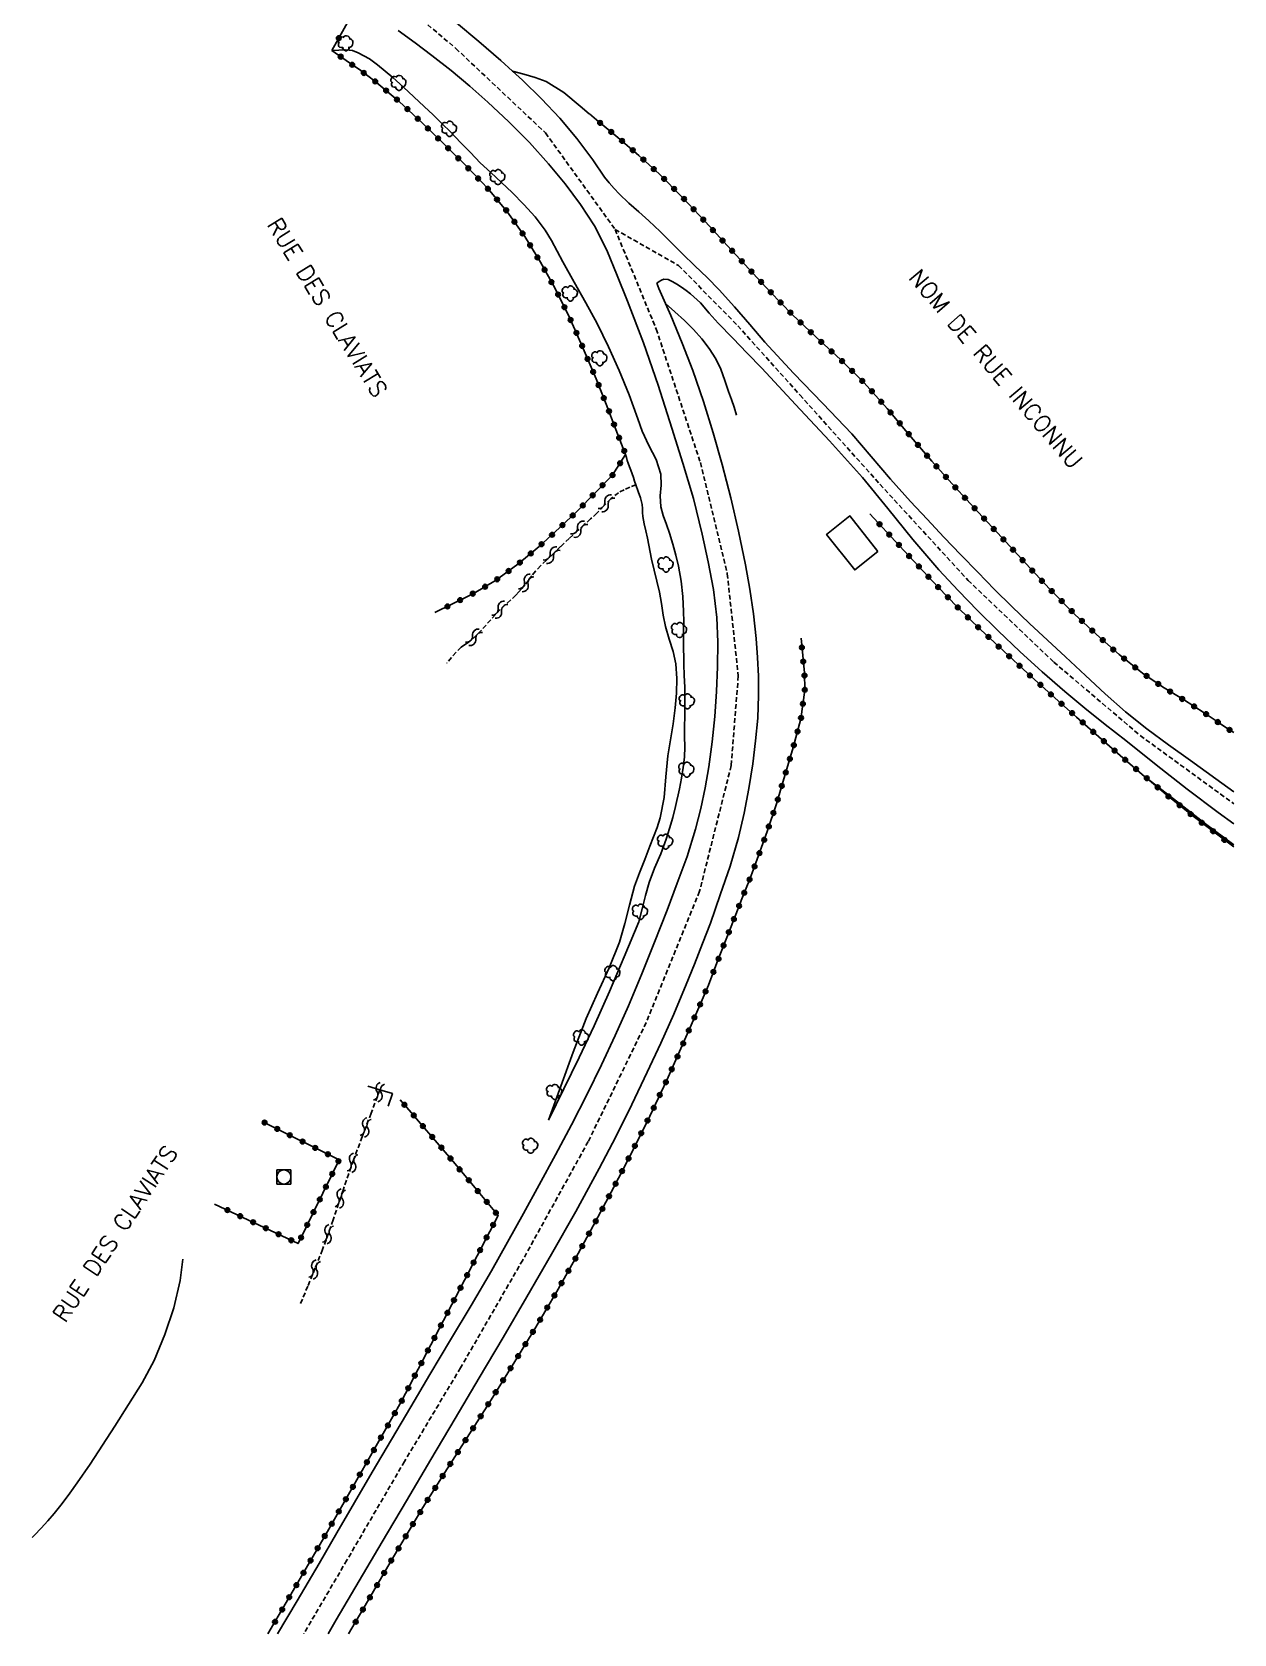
# Model space of a CAD drawing. Header units: millimetres. Extents: x 193000 to 194000, y 105000 to 105910.
# Drawn here: x 193872.6 to 194000, y 105000 to 105169.7 of the extents above; entities that cross this region are included whole.
import ezdxf

# ---------------------------------------------------------------- set-up
doc = ezdxf.new("R2010")
doc.units = ezdxf.units.MM
doc.linetypes.add('DASHED', pattern=[0.75, 0.5, -0.25])
doc.layers.get('0').update_dxf_attribs({"linetype": 'CONTINUOUS'})
for name, color, linetype in [('W0001', 6, 'DASHED'), ('W0008', 7, 'CONTINUOUS'), ('W0104', 1, 'CONTINUOUS'), ('W0120', 7, 'CONTINUOUS'), ('W0211', 2, 'CONTINUOUS'), ('W0214', 2, 'CONTINUOUS'), ('W0300', 7, 'CONTINUOUS'), ('W0322', 7, 'CONTINUOUS'), ('W0323', 7, 'CONTINUOUS'), ('W0420', 7, 'CONTINUOUS'), ('W0501', 5, 'DASHED'), ('W0989', 7, 'CONTINUOUS')]:
    doc.layers.add(name, color=color, linetype=linetype)
doc.styles.get("Standard").update_dxf_attribs({"font": 'romans.shx', "width": 0.85})

# ---------------------------------------------------------------- blocks, each defined once
blk = doc.blocks.new('T300')
for p, q in [((-0.8, 0.51), (-0.86, 0.34)), ((-0.86, 0.34), (-0.86, 0.17)), ((-0.86, 0.17), (-0.74, 0.06)), ((-0.69, 0.63), (-0.8, 0.51)), ((-0.8, -0.06), (-0.74, 0.06)), ((-0.74, 0.06), (-0.69, 0.11)), ((-0.57, 0.69), (-0.69, 0.63)), ((-0.46, 0.69), (-0.57, 0.69)), ((-0.29, 0.63), (-0.46, 0.69)), ((-0.29, 0.63), (-0.17, 0.74)), ((-0.23, 0.57), (-0.29, 0.63)), ((-0.17, 0.74), (-0.06, 0.8)), ((-0.06, 0.8), (0.06, 0.8)), ((0.06, 0.8), (0.23, 0.74)), ((0.23, 0.74), (0.34, 0.63)), ((0.34, 0.63), (0.4, 0.51)), ((0.46, 0.46), (0.34, 0.46)), ((0.4, 0.51), (0.4, 0.46)), ((0.57, 0.4), (0.46, 0.46)), ((0.57, 0.4), (0.69, 0.29)), ((0.69, 0.29), (0.74, 0.17)), ((0.74, 0.06), (0.69, -0.17)), ((0.74, 0.17), (0.74, 0.06)), ((-0.8, -0.17), (-0.8, -0.06)), ((-0.8, -0.23), (-0.8, -0.17)), ((-0.74, -0.34), (-0.8, -0.23)), ((-0.69, -0.4), (-0.74, -0.34)), ((-0.51, -0.46), (-0.69, -0.4)), ((-0.4, -0.46), (-0.51, -0.46)), ((-0.4, -0.46), (-0.34, -0.46)), ((-0.34, -0.46), (-0.34, -0.4)), ((-0.34, -0.51), (-0.34, -0.46)), ((-0.29, -0.63), (-0.34, -0.51)), ((-0.17, -0.74), (-0.29, -0.63)), ((-0.06, -0.8), (-0.17, -0.74)), ((0.06, -0.8), (-0.06, -0.8)), ((0.17, -0.74), (0.06, -0.8)), ((0.23, -0.69), (0.17, -0.74)), ((0.29, -0.46), (0.23, -0.46)), ((0.29, -0.63), (0.23, -0.69)), ((0.46, -0.4), (0.29, -0.46)), ((0.34, -0.51), (0.29, -0.63)), ((0.34, -0.51), (0.34, -0.46)), ((0.57, -0.34), (0.46, -0.4)), ((0.63, -0.29), (0.57, -0.34)), ((0.69, -0.17), (0.63, -0.29))]:
    blk.add_line(p, q)
blk = doc.blocks.new('T420')
for p, q in [((0.75, 0.75), (-0.75, 0.75)), ((-0.75, 0.75), (-0.75, -0.75)), ((0.75, 0.75), (0.75, -0.75)), ((0.75, -0.75), (-0.75, -0.75))]:
    blk.add_line(p, q)
blk.add_ellipse((0, 0), major_axis=(-0.53, 0.53), ratio=1, start_param=3.926991, end_param=10.210176)
blk = doc.blocks.new('t323o')
at = {"color": 0, "linetype": 'Continuous'}
for radius in [0.25, 0.15]:
    blk.add_circle((0, 0), radius, dxfattribs=at)
blk = doc.blocks.new('t500o')
at = {"color": 0, "linetype": 'Continuous'}
for centre, start, end in [((-0.5, 0.625), 216.8699, 323.1301), ((0.5, -0.125), 36.8699, 143.1301), ((0.5, -0.625), 36.8699, 143.1301), ((-0.5, 0.125), 216.8699, 323.1301)]:
    blk.add_arc(centre, 0.625, start, end, dxfattribs=at)
blk = doc.blocks.new('t322o')
at = {"color": 0, "linetype": 'Continuous'}
for radius in [0.25, 0.15]:
    blk.add_circle((0, 0), radius, dxfattribs=at)

msp = doc.modelspace()

# ---------------------------------------------------------------- linework, layer by layer
at = {"layer": 'W0001'}
for points in [[(193913.97, 105171), (193917.53, 105168), (193927.03, 105159.05), (193934.41, 105148.83)], [(193934.41, 105148.83), (193938.77, 105138.26), (193943.45, 105124.12), (193946.3, 105112.34), (193947.46, 105101.51), (193946.71, 105092.01), (193943.36, 105078.69), (193937.7, 105064.79), (193931.56, 105052.18), (193924.61, 105039.61), (193918.02, 105028.19), (193912.09, 105018.29), (193905.98, 105007.82), (193901.4, 105000)], [(193934.41, 105148.83), (193941.13, 105145.01), (193947.4, 105138.62), (193953.99, 105131.29), (193962.48, 105121.82), (193971.82, 105111.64), (193980.9, 105102.98), (193990.07, 105095.19), (194000, 105087.95)]]:
    msp.add_lwpolyline(points, dxfattribs=at)
at = {"layer": 'W0008'}
for points in [[(193911.4, 105169.89), (193913.21, 105168.6), (193914.99, 105167.27), (193917.02, 105165.68), (193919, 105164.02), (193920.93, 105162.31), (193923.16, 105160.21), (193925.32, 105158.04), (193927.36, 105155.76), (193929.1, 105153.66), (193930.74, 105151.48), (193932.22, 105149.2), (193933.53, 105146.63), (193934.64, 105143.95), (193935.71, 105141.24), (193937.41, 105136.8), (193938.97, 105132.31), (193940.43, 105127.78), (193941.6, 105124.07), (193942.7, 105120.33), (193943.65, 105116.55), (193944.28, 105113.62), (193944.83, 105110.67), (193945.18, 105107.71), (193945.29, 105105.1), (193945.26, 105102.49), (193945.14, 105099.87), (193944.96, 105097.2), (193944.7, 105094.54), (193944.33, 105091.89), (193943.94, 105089.66), (193943.48, 105087.45), (193942.94, 105085.26), (193942.03, 105082.38), (193940.98, 105079.54), (193939.92, 105076.7)], [(193933.29, 105154.36), (193932.06, 105156.2), (193930.36, 105158.47), (193928.54, 105160.61), (193926.59, 105162.67), (193924.58, 105164.65), (193923.54, 105165.6), (193922.31, 105166.73), (193919.96, 105168.73), (193917.61, 105170.73)], [(194000, 105089.24), (193998.07, 105090.61), (193995.4, 105092.54), (193993.07, 105094.22), (193990.76, 105095.92), (193988.51, 105097.7), (193986.35, 105099.6), (193984.25, 105101.57), (193982.16, 105103.55), (193980.24, 105105.31), (193978.33, 105107.08), (193976.45, 105108.88), (193974.63, 105110.68), (193972.84, 105112.51), (193971.06, 105114.35), (193969.26, 105116.22), (193967.47, 105118.11), (193965.7, 105120.01), (193963.61, 105122.37), (193961.56, 105124.77), (193959.5, 105127.16), (193956.41, 105130.38), (193953.31, 105133.6), (193950.27, 105136.88), (193948.67, 105138.74), (193947.07, 105140.61), (193945.43, 105142.44), (193944.15, 105143.72), (193942.85, 105144.98), (193941.55, 105146.23), (193940.37, 105147.41), (193939.19, 105148.59), (193937.99, 105149.74), (193936.93, 105150.68), (193935.85, 105151.61), (193934.82, 105152.59), (193934.3, 105153.17), (193933.79, 105153.76), (193933.29, 105154.36)], [(193938.82, 105143.12), (193939.08, 105143.29), (193939.33, 105143.46), (193939.58, 105143.56), (193940.04, 105143.51), (193940.51, 105143.28), (193940.96, 105143.02), (193941.46, 105142.72), (193941.95, 105142.37), (193942.41, 105142.01), (193943.45, 105141.04), (193944.39, 105139.96), (193945.34, 105138.88), (193946.87, 105137.29), (193948.42, 105135.71), (193949.96, 105134.13), (193953.54, 105130.29), (193957.12, 105126.44), (193960.63, 105122.53), (193963.33, 105119.26), (193965.98, 105115.96), (193968.73, 105112.74), (193970.77, 105110.55), (193972.86, 105108.41), (193974.99, 105106.3), (193977.3, 105104.11), (193979.66, 105101.96), (193982.06, 105099.87), (193984.19, 105098.1), (193986.36, 105096.38), (193988.53, 105094.66), (193991.77, 105092.08), (193995.03, 105089.53), (193998.32, 105087.03), (194000, 105085.83)], [(193944.5, 105075.32), (193945.55, 105078.33), (193946.6, 105081.34), (193947.5, 105084.38), (193948.1, 105086.97), (193948.59, 105089.58), (193948.99, 105092.21), (193949.3, 105094.62), (193949.52, 105097.05), (193949.62, 105099.48), (193949.61, 105101.48), (193949.51, 105103.48), (193949.36, 105105.48), (193949.07, 105108.09), (193948.67, 105110.69), (193948.22, 105113.27), (193947.5, 105116.84), (193946.66, 105120.39), (193945.74, 105123.91), (193944.79, 105127.26), (193943.77, 105130.58), (193942.64, 105133.87), (193941.51, 105136.79), (193940.3, 105139.69), (193939.74, 105140.99), (193939.05, 105142.58), (193938.82, 105143.12)], [(193939.92, 105076.7), (193938.58, 105073.32), (193937.24, 105069.93), (193935.84, 105066.56), (193934.43, 105063.41), (193932.97, 105060.29), (193931.45, 105057.19), (193929.8, 105053.96), (193928.1, 105050.77), (193926.37, 105047.58), (193924.7, 105044.54), (193923.01, 105041.51), (193921.3, 105038.49), (193919.15, 105034.82), (193916.96, 105031.17), (193914.78, 105027.51), (193912.74, 105024.06), (193910.7, 105020.6), (193908.67, 105017.15), (193906.79, 105013.92), (193904.91, 105010.7), (193903.03, 105007.47), (193900.71, 105003.51), (193898.64, 105000)], [(193903.98, 105000), (193904.85, 105001.49), (193907.29, 105005.62), (193909.73, 105009.76), (193912.3, 105014.12), (193914.88, 105018.48), (193917.45, 105022.84), (193919.99, 105027.13), (193922.53, 105031.42), (193925.04, 105035.73), (193927.65, 105040.23), (193930.23, 105044.75), (193932.72, 105049.31), (193934.47, 105052.69), (193936.17, 105056.09), (193937.82, 105059.52), (193939.24, 105062.6), (193940.62, 105065.69), (193941.95, 105068.81), (193942.82, 105070.97), (193943.66, 105073.15), (193944.5, 105075.32)]]:
    msp.add_lwpolyline(points, dxfattribs=at)
at = {"layer": 'W0104'}
msp.add_lwpolyline([(193962.27, 105114.69), (193959.8, 105112.74), (193956.83, 105116.51), (193959.3, 105118.46), (193962.27, 105114.69)], close=True, dxfattribs=at)
at = {"layer": 'W0120'}
msp.add_lwpolyline([(193908.21, 105058.03), (193909.48, 105057.65), (193910.8, 105057.25), (193910.36, 105055.92)], dxfattribs=at)
at = {"layer": 'W0211'}
for points in [[(193936.92, 105075.44), (193937.27, 105076.84), (193937.62, 105078.24), (193938.01, 105079.62), (193938.59, 105081.16), (193939.24, 105082.68), (193939.83, 105084.23), (193940.18, 105085.36), (193940.51, 105086.51), (193940.81, 105087.67), (193940.96, 105088.3), (193941.1, 105088.93), (193941.23, 105089.56), (193941.44, 105090.67), (193941.63, 105091.8), (193941.75, 105092.92), (193941.79, 105094.01), (193941.77, 105095.1), (193941.76, 105096.18), (193941.78, 105097.17), (193941.8, 105098.15), (193941.81, 105099.14), (193941.79, 105100.34), (193941.74, 105101.55), (193941.7, 105102.76), (193941.68, 105103.55), (193941.66, 105104.35), (193941.65, 105105.14), (193941.66, 105106.2), (193941.68, 105107.27), (193941.67, 105108.33), (193941.58, 105109.94), (193941.4, 105111.54), (193941.14, 105113.13), (193940.86, 105114.31), (193940.53, 105115.48), (193940.17, 105116.65), (193939.84, 105117.57), (193939.5, 105118.5), (193939.25, 105119.44), (193939.2, 105120.58), (193939.29, 105121.74), (193939.25, 105122.88), (193938.75, 105124.43), (193937.99, 105125.94), (193937.27, 105127.46), (193936.8, 105128.74), (193936.35, 105130.03), (193935.88, 105131.31), (193934.84, 105133.87), (193933.7, 105136.38), (193932.49, 105138.86), (193931.32, 105141.06), (193930.08, 105143.22), (193928.85, 105145.39), (193928.25, 105146.52), (193927.65, 105147.65), (193926.99, 105148.74), (193925.92, 105150.15), (193924.72, 105151.47), (193923.48, 105152.75), (193922.38, 105153.81), (193921.24, 105154.84), (193920.12, 105155.88), (193919.07, 105156.96), (193918.03, 105158.05), (193916.98, 105159.14), (193916.05, 105160.05), (193915.11, 105160.95), (193914.17, 105161.84), (193913.08, 105162.88), (193911.97, 105163.91), (193910.84, 105164.91), (193910.04, 105165.6), (193909.22, 105166.28), (193908.36, 105166.89), (193907.78, 105167.23), (193907.19, 105167.55), (193906.57, 105167.77), (193905.86, 105167.85), (193905.12, 105167.81), (193904.39, 105167.78)], [(193931.67, 105161.08), (193930.71, 105161.9), (193928.98, 105163.34), (193927.09, 105164.49), (193925.94, 105164.92), (193924.74, 105165.26), (193923.54, 105165.6)], [(193947.28, 105129.14), (193947.01, 105129.98), (193946.73, 105130.82), (193946.44, 105131.66), (193946.04, 105132.83), (193945.61, 105134), (193945.09, 105135.11), (193944.39, 105136.21), (193943.59, 105137.24), (193942.73, 105138.23), (193941.77, 105139.18), (193940.75, 105140.08), (193939.74, 105140.99)], [(193927.35, 105054.43), (193928.98, 105057.76), (193930.61, 105061.09), (193932.2, 105064.43), (193933.81, 105068.08), (193935.37, 105071.76), (193936.92, 105075.44)]]:
    msp.add_lwpolyline(points, dxfattribs=at)
at = {"layer": 'W0214'}
for points in [[(193936.45, 105079.22), (193937, 105080.64), (193937.55, 105082.06), (193938.09, 105083.48), (193938.48, 105084.47), (193938.86, 105085.47), (193939.19, 105086.48), (193939.6, 105088.63), (193939.77, 105090.83), (193939.98, 105093.03), (193940.27, 105094.73), (193940.57, 105096.43), (193940.78, 105098.13), (193940.9, 105099.69), (193940.95, 105101.25), (193940.85, 105102.79), (193940.55, 105104.11), (193940.12, 105105.42), (193939.75, 105106.74), (193939.51, 105107.96), (193939.32, 105109.18), (193939.1, 105110.4), (193938.83, 105111.57), (193938.53, 105112.73), (193938.26, 105113.89), (193938.12, 105114.63), (193937.98, 105115.38), (193937.84, 105116.12), (193937.66, 105116.88), (193937.47, 105117.64), (193937.33, 105118.4), (193937.31, 105118.83), (193937.3, 105119.26), (193937.27, 105119.68), (193937.1, 105120.38), (193936.85, 105121.07), (193936.61, 105121.76), (193936.48, 105122.15), (193936.36, 105122.54), (193936.22, 105122.92), (193936.08, 105123.3), (193935.93, 105123.67), (193935.8, 105124.04), (193935.7, 105124.35), (193935.61, 105124.65), (193935.52, 105124.96)], [(193927.35, 105054.43), (193928.66, 105058.03), (193929.97, 105061.63), (193931.35, 105065.2), (193932.55, 105067.9), (193933.79, 105070.58), (193934.87, 105073.32), (193935.45, 105075.27), (193935.95, 105077.24), (193936.45, 105079.22)], [(193888.59, 105039.73), (193888.3, 105037.45), (193887.62, 105034.56), (193886.68, 105031.73), (193885.54, 105028.99), (193884.28, 105026.61), (193882.84, 105024.31), (193881.37, 105022.02), (193880.08, 105020), (193878.76, 105017.99), (193877.39, 105016.01), (193876.6, 105014.92), (193875.79, 105013.83), (193874.94, 105012.77), (193874.27, 105011.99), (193873.57, 105011.22), (193872.86, 105010.48), (193872.61, 105010.23)]]:
    msp.add_lwpolyline(points, dxfattribs=at)
at = {"layer": 'W0300'}
msp.add_lwpolyline([(193990.8, 105090.64), (193993.9, 105088.24), (193997, 105085.84), (194000, 105083.6)], dxfattribs=at)
at = {"layer": 'W0322'}
for points in [[(194000, 105095.51), (193999.14, 105096.04), (193997.99, 105096.83), (193996.83, 105097.62), (193994.64, 105099), (193992.44, 105100.35), (193990.3, 105101.8), (193987.82, 105103.78), (193985.43, 105105.89), (193983.11, 105108.07), (193980.47, 105110.7), (193977.93, 105113.43), (193975.39, 105116.17), (193972.89, 105118.85), (193970.41, 105121.55), (193967.96, 105124.28), (193965.59, 105127.06), (193963.25, 105129.86), (193960.81, 105132.58), (193958.3, 105135.03), (193955.71, 105137.4), (193953.16, 105139.82), (193950.85, 105142.21), (193948.58, 105144.65), (193946.32, 105147.09), (193943.94, 105149.66), (193941.55, 105152.22), (193939.08, 105154.7), (193936.92, 105156.67), (193934.69, 105158.58), (193932.42, 105160.43), (193931.68, 105161.07)], [(193944.29, 105068.75), (193945.2, 105071.1), (193946.11, 105073.45), (193947.02, 105075.79), (193947.85, 105077.89), (193948.68, 105079.99), (193949.48, 105082.1), (193950.52, 105085.02), (193951.5, 105087.97), (193952.4, 105090.95), (193953.29, 105093.94), (193954.09, 105096.96), (193954.51, 105100), (193954.47, 105101.83), (193954.29, 105103.68), (193954.12, 105105.52)], [(193906.14, 105000), (193907.67, 105002.58), (193910.82, 105008), (193914.03, 105013.39), (193916.36, 105017.11), (193918.73, 105020.82), (193921.08, 105024.53), (193923.49, 105028.42), (193925.89, 105032.33), (193928.22, 105036.27), (193930.29, 105039.93), (193932.3, 105043.62), (193934.27, 105047.34), (193936.2, 105051.1), (193938.08, 105054.88), (193939.89, 105058.69), (193941.39, 105062.03), (193942.84, 105065.39), (193944.29, 105068.75)]]:
    msp.add_lwpolyline(points, dxfattribs=at)
at = {"layer": 'W0323'}
for points in [[(193906.2, 105171), (193904.39, 105167.78)], [(193915.3, 105108.22), (193917.11, 105109.11), (193919.47, 105110.3), (193921.74, 105111.62), (193924.1, 105113.34), (193926.35, 105115.23), (193928.53, 105117.2), (193930.42, 105119.01), (193932.25, 105120.87), (193934.09, 105122.74), (193935.52, 105124.96), (193934.49, 105127.64), (193933.46, 105130.32), (193932.39, 105132.98), (193931.03, 105136.22), (193929.61, 105139.42), (193928.04, 105142.56), (193926.5, 105145.34), (193924.84, 105148.06), (193923.01, 105150.66), (193920.95, 105153.11), (193918.72, 105155.44), (193916.43, 105157.7), (193914.01, 105160.07), (193911.52, 105162.38), (193908.93, 105164.54), (193907.44, 105165.65), (193905.91, 105166.71), (193904.39, 105167.78)], [(193964.55, 105115.31), (193961.41, 105118.68)], [(193964.55, 105115.31), (193966.58, 105113.13), (193968.62, 105110.95), (193970.69, 105108.81), (193973.12, 105106.44), (193975.6, 105104.12), (193978.11, 105101.82), (193980.7, 105099.47), (193983.32, 105097.14), (193985.96, 105094.83), (193988.23, 105092.85), (193990.52, 105090.87), (193990.8, 105090.64), (193992.83, 105088.94), (193995.68, 105086.66), (193998.57, 105084.45), (194000, 105083.39)], [(193897.6, 105000), (193899.55, 105003.33), (193901.67, 105006.98), (193903.77, 105010.62), (193906.44, 105015.27), (193909.08, 105019.93), (193911.73, 105024.59), (193922.01, 105044.35), (193919.72, 105047.08), (193917.44, 105049.81), (193915.14, 105052.53), (193913.97, 105053.89), (193912.8, 105055.24), (193911.64, 105056.6)], [(193897.01, 105054.3), (193905.15, 105050.24), (193900.81, 105041.37), (193891.96, 105045.55)]]:
    msp.add_lwpolyline(points, dxfattribs=at)
at = {"layer": 'W0501'}
for points in [[(193936.61, 105121.76), (193935.98, 105121.5), (193935.36, 105121.24), (193934.76, 105120.93), (193933.95, 105120.28), (193933.21, 105119.52), (193932.48, 105118.76), (193931.81, 105118.15), (193931.14, 105117.55), (193930.48, 105116.95), (193929.55, 105116.09), (193928.63, 105115.21), (193927.72, 105114.34), (193927.12, 105113.77), (193926.53, 105113.2), (193925.97, 105112.61), (193925.58, 105112.13), (193925.21, 105111.64), (193924.83, 105111.15), (193924.53, 105110.79), (193924.22, 105110.43), (193923.9, 105110.08), (193923.36, 105109.56), (193922.79, 105109.07), (193922.23, 105108.56), (193921.22, 105107.47), (193920.25, 105106.35), (193919.18, 105105.33), (193918.82, 105105.07), (193918.45, 105104.82), (193918.1, 105104.56), (193917.55, 105104.03), (193917.06, 105103.46), (193916.56, 105102.88)], [(193909.48, 105057.65), (193908.54, 105055.17), (193907.6, 105052.69), (193906.68, 105050.2), (193905.58, 105047.04), (193904.52, 105043.87), (193903.4, 105040.72), (193902.63, 105038.78), (193901.83, 105036.85), (193901.04, 105034.92)]]:
    msp.add_lwpolyline(points, dxfattribs=at)

# ---------------------------------------------------------------- block references
at = {"layer": 'W0300'}
for p in [(193905.88, 105168.55), (193911.5, 105164.35), (193916.86, 105159.48), (193921.99, 105154.37), (193929.67, 105142.04), (193932.79, 105135.17), (193939.81, 105113.32), (193941.24, 105106.37), (193942.07, 105098.82), (193942.01, 105091.58), (193939.77, 105083.95), (193937.1, 105076.52), (193934.18, 105070.02), (193930.85, 105063.2), (193928.01, 105057.43), (193925.46, 105051.73)]:
    msp.add_blockref('T300', p, dxfattribs=at)
at = {"layer": 'W0322'}
for p, rotation in [((193932.82, 105160.11), 140.7174692361113), ((193933.99, 105159.16), 140.7174692361113), ((193935.14, 105158.2), 139.4114203258782), ((193936.28, 105157.22), 139.4114203258782), ((193937.4, 105156.23), 137.6710354226676), ((193938.51, 105155.22), 137.6710354226676), ((193939.6, 105154.18), 134.9536629465295), ((193940.66, 105153.12), 134.9536629465295), ((193941.71, 105152.05), 132.8711976088802), ((193942.73, 105150.96), 132.8711976088802), ((193943.75, 105149.86), 132.8711976088802), ((193944.77, 105148.76), 132.778731768361), ((193945.79, 105147.65), 132.778731768361), ((193946.81, 105146.56), 133.0032518113552), ((193947.83, 105145.46), 133.0032518113552), ((193948.86, 105144.36), 132.9302624636902), ((193949.88, 105143.26), 132.9302624636902), ((193950.9, 105142.17), 133.9769698113005), ((193951.94, 105141.09), 133.9769698113005), ((193952.98, 105140.01), 133.9769698113005), ((193954.06, 105138.97), 136.4534272342279), ((193955.15, 105137.93), 136.4534272342279), ((193956.25, 105136.91), 137.5826743774826), ((193957.35, 105135.9), 137.5826743774826), ((193958.46, 105134.88), 135.6696904225024), ((193959.53, 105133.83), 135.6696904225024), ((193960.6, 105132.78), 135.6696904225024), ((193961.62, 105131.68), 131.8645536656021), ((193962.62, 105130.56), 131.8645536656021), ((193963.6, 105129.43), 129.8678425384913), ((193964.57, 105128.28), 129.8678425384913), ((193965.53, 105127.13), 129.8678425384913), ((193966.5, 105125.99), 130.466793760528), ((193967.47, 105124.85), 130.466793760528), ((193968.46, 105123.72), 131.9848916539383), ((193969.47, 105122.6), 131.9848916539383), ((193970.47, 105121.49), 132.5929173471171), ((193971.49, 105120.39), 132.5929173471171), ((193972.5, 105119.28), 132.5929173471171), ((193973.52, 105118.18), 132.9352858091387), ((193974.54, 105117.08), 132.9352858091387), ((193975.56, 105115.98), 132.7189385307332), ((193976.58, 105114.88), 132.7189385307332), ((193977.6, 105113.78), 132.7189385307332), ((193978.62, 105112.68), 133.0879526708756), ((193979.64, 105111.59), 133.0879526708756), ((193980.68, 105110.5), 135.0108741277368), ((193981.74, 105109.44), 135.0108741277368), ((193982.8, 105108.38), 135.0108741277368), ((193983.88, 105107.34), 136.8336539072659), ((193984.98, 105106.32), 136.8336539072659), ((193954.21, 105104.53), 95.4887683530741), ((193986.09, 105105.31), 138.4874668752624), ((193987.21, 105104.31), 138.4874668752624), ((193954.35, 105103.04), 95.45500256721041), ((193988.36, 105103.35), 141.5600062594013), ((193954.48, 105101.55), 91.25148372224047), ((193989.53, 105102.42), 141.5600062594013), ((193990.73, 105101.51), 145.8048655823419), ((193954.51, 105100.05), 91.25148372224047), ((193991.97, 105100.67), 145.8048655823419), ((193993.23, 105099.86), 148.306884268313), ((193954.31, 105098.56), 82.2071447292033), ((193994.51, 105099.07), 148.306884268313), ((193995.78, 105098.28), 147.9687909628087), ((193997.05, 105097.47), 145.6516501866172), ((193954.11, 105097.07), 82.2071447292033), ((193998.29, 105096.63), 145.4472120154886), ((193999.54, 105095.8), 148.5217300625409), ((193953.35, 105094.17), 75.07803932637788), ((193953.74, 105095.62), 75.07803932637788), ((193952.93, 105092.73), 73.39918994504691), ((193952.5, 105091.29), 73.39918994504691), ((193952.07, 105089.86), 73.2742561165692), ((193951.64, 105088.42), 73.2742561165692), ((193950.7, 105085.57), 71.56505117690836), ((193951.18, 105086.99), 71.56505117690836), ((193950.21, 105084.15), 70.37593225176089), ((193949.71, 105082.74), 70.37593225176089), ((193949.19, 105081.33), 69.24167572854284), ((193948.66, 105079.93), 68.38254768172646), ((193947.55, 105077.14), 68.43912949853667), ((193948.1, 105078.54), 68.38254768172646), ((193947, 105075.75), 68.77778579223943), ((193946.46, 105074.35), 68.77778579223943), ((193945.91, 105072.95), 68.84148088679946), ((193945.37, 105071.55), 68.84148088679946), ((193944.83, 105070.15), 68.82024308851061), ((193944, 105068.08), 66.69864795731225), ((193942.81, 105065.33), 66.69046685073246), ((193943.41, 105066.7), 66.69864795731225), ((193942.22, 105063.95), 66.69046685073246), ((193941.63, 105062.57), 66.69046685073246), ((193941.02, 105061.2), 65.83721585553533), ((193939.79, 105058.46), 64.55182613557727), ((193940.41, 105059.83), 65.83721585553533), ((193939.14, 105057.11), 64.55182613557727), ((193938.5, 105055.76), 64.55182613557727), ((193937.84, 105054.4), 63.55023192601745), ((193936.51, 105051.72), 63.55023192601745), ((193937.18, 105053.06), 63.55023192601745), ((193935.83, 105050.38), 62.78561231891788), ((193935.14, 105049.05), 62.78561231891788), ((193934.46, 105047.71), 62.78561231891788), ((193933.06, 105045.06), 62.13105815302497), ((193933.76, 105046.38), 62.13105815302497), ((193932.36, 105043.73), 62.13105815302497), ((193931.64, 105042.42), 61.36997767174123), ((193930.2, 105039.78), 60.51534489144971), ((193930.92, 105041.1), 61.36997767174123), ((193929.46, 105038.48), 60.51534489144971), ((193928.73, 105037.17), 60.51534489144971), ((193927.98, 105035.87), 59.41832415042833), ((193926.45, 105033.29), 59.41832415042833), ((193927.22, 105034.58), 59.41832415042833), ((193925.69, 105032), 58.49986216096755), ((193924.9, 105030.72), 58.49986216096755), ((193923.33, 105028.16), 58.1564238872591), ((193924.12, 105029.44), 58.49986216096755), ((193922.54, 105026.89), 58.1564238872591), ((193921.75, 105025.62), 58.1564238872591), ((193920.16, 105023.07), 57.74871366838489), ((193920.96, 105024.34), 57.74871366838489), ((193919.36, 105021.8), 57.74871366838489), ((193918.55, 105020.54), 57.41984059119819), ((193916.94, 105018.01), 57.41984059119819), ((193917.75, 105019.27), 57.41984059119819), ((193916.13, 105016.74), 57.91171365516782), ((193915.34, 105015.47), 57.91171365516782), ((193913.75, 105012.92), 59.17259083553027), ((193914.54, 105014.2), 57.91171365516782), ((193912.98, 105011.64), 59.17259083553027), ((193912.22, 105010.35), 59.17259083553027), ((193910.68, 105007.77), 59.8698285249936), ((193911.45, 105009.06), 59.17259083553027), ((193909.93, 105006.47), 59.8698285249936), ((193909.18, 105005.18), 59.8698285249936), ((193907.67, 105002.58), 59.8698285249936), ((193908.42, 105003.88), 59.8698285249936), ((193906.91, 105001.29), 59.35748383994603)]:
    msp.add_blockref('t322o', p, dxfattribs=dict(at, rotation=rotation))
at = {"layer": 'W0323'}
for p, rotation in [((193905.12, 105169.09), 240.6262026599587), ((193905.32, 105167.13), 145.0710669590559), ((193906.55, 105166.27), 145.0963290253273), ((193907.77, 105165.4), 143.4325659523295), ((193908.98, 105164.51), 140.1119702605594), ((193910.13, 105163.54), 140.1119702605594), ((193911.28, 105162.58), 140.1119702605594), ((193912.39, 105161.57), 137.1281749749044), ((193913.49, 105160.55), 137.1281749749044), ((193914.57, 105159.52), 135.5980553092633), ((193915.64, 105158.47), 135.5980553092633), ((193916.71, 105157.42), 135.3146013820075), ((193917.78, 105156.36), 135.3146013820075), ((193918.84, 105155.3), 133.8426669318187), ((193919.88, 105154.22), 133.8426669318187), ((193920.92, 105153.14), 133.8426669318187), ((193921.89, 105151.99), 130.1009075463799), ((193922.86, 105150.85), 130.1009075463799), ((193923.73, 105149.63), 125.0866383526773), ((193924.6, 105148.4), 125.0866383526773), ((193925.4, 105147.14), 121.382730998243), ((193926.18, 105145.86), 121.382730998243), ((193926.93, 105144.56), 119.0353861222231), ((193927.66, 105143.25), 119.0353861222231), ((193928.36, 105141.92), 116.5138223674699), ((193929.03, 105140.58), 116.5138223674699), ((193929.69, 105139.23), 113.9425940318474), ((193930.3, 105137.86), 113.9425940318474), ((193930.91, 105136.49), 113.9425940318474), ((193931.49, 105135.11), 112.808304168145), ((193932.08, 105133.73), 112.808304168145), ((193932.65, 105132.34), 111.9459364027488), ((193933.21, 105130.95), 111.9459364027488), ((193933.76, 105129.55), 110.9974019810622), ((193934.29, 105128.15), 110.9974019810622), ((193934.83, 105126.75), 111.016026720331), ((193935.37, 105125.35), 111.016026720331), ((193934.94, 105124.05), 57.15263374723136), ((193933.08, 105121.72), 45.44870203549545), ((193934.13, 105122.79), 57.15263374723136), ((193930.98, 105119.58), 45.47964560448052), ((193932.03, 105120.65), 45.47964560448052), ((193929.91, 105118.52), 43.7297230626591), ((193927.72, 105116.47), 42.04381882079173), ((193928.83, 105117.49), 43.7297230626591), ((193962.43, 105117.58), 133.0547868605013), ((193963.46, 105116.49), 133.0547868605013), ((193925.47, 105114.49), 40.09540815702304), ((193926.61, 105115.47), 42.04381882079173), ((193964.48, 105115.39), 133.0547868605013), ((193924.32, 105113.53), 40.09540815702304), ((193965.57, 105114.22), 312.974480319977), ((193966.6, 105113.12), 312.9885402506969), ((193921.91, 105111.75), 36.04180012024287), ((193923.12, 105112.63), 36.04180012024287), ((193967.62, 105112.02), 312.9885402506969), ((193917.98, 105109.55), 26.62318994906231), ((193919.32, 105110.23), 26.62318994906231), ((193920.62, 105110.97), 30.27996145985233), ((193968.64, 105110.93), 314.021145048388), ((193969.68, 105109.85), 314.021145048388), ((193916.64, 105108.88), 26.24545328787048), ((193970.73, 105108.77), 315.7273371088684), ((193971.8, 105107.72), 315.7273371088684), ((193972.88, 105106.67), 315.7273371088684), ((193973.97, 105105.65), 316.9190781800681), ((193975.06, 105104.62), 316.9190781800681), ((193976.16, 105103.6), 317.4439954509523), ((193977.27, 105102.59), 317.4439954509523), ((193978.37, 105101.57), 317.8473830388811), ((193979.49, 105100.57), 317.8473830388811), ((193980.6, 105099.56), 317.8473830388811), ((193981.72, 105098.56), 318.4031443044726), ((193982.84, 105097.57), 318.4031443044726), ((193983.97, 105096.58), 318.774059522719), ((193985.09, 105095.59), 318.774059522719), ((193986.22, 105094.6), 318.853341740517), ((193987.35, 105093.61), 318.853341740517), ((193988.48, 105092.63), 319.1764303758599), ((193989.62, 105091.65), 319.1764303758599), ((193990.76, 105090.67), 320.1140138316706), ((193991.91, 105089.71), 320.1198106760622), ((193993.06, 105088.75), 321.3647600645446), ((193994.23, 105087.81), 321.3647600645446), ((193995.41, 105086.88), 321.3647600645446), ((193996.59, 105085.96), 322.5071756972987), ((193997.78, 105085.05), 322.5071756972987), ((193998.98, 105084.14), 323.6336502089151), ((193912.08, 105056.08), 130.7853461552961), ((193897.25, 105054.18), 333.5325346557929), ((193898.59, 105053.51), 333.5325346557929), ((193913.06, 105054.94), 130.76444103765), ((193914.04, 105053.81), 130.6256078380951), ((193899.93, 105052.84), 333.5325346557929), ((193901.28, 105052.17), 333.5325346557929), ((193915.02, 105052.67), 130.6256078380951), ((193902.62, 105051.5), 333.5325346557929), ((193903.96, 105050.83), 333.5325346557929), ((193905.08, 105050.09), 243.9357324767123), ((193915.99, 105051.53), 130.2363583093701), ((193916.96, 105050.38), 130.2363583093701), ((193904.42, 105048.74), 243.9357324767123), ((193917.92, 105049.23), 129.9498770716766), ((193903.76, 105047.39), 243.9357324767123), ((193918.89, 105048.08), 129.9498770716766), ((193919.85, 105046.93), 129.9395406192476), ((193893.31, 105044.91), 154.7387564802063), ((193903.1, 105046.04), 243.9357324767123), ((193920.81, 105045.78), 129.9395406192476), ((193894.67, 105044.27), 154.7387564802063), ((193896.03, 105043.63), 154.7387564802063), ((193901.78, 105043.35), 243.9357324767123), ((193902.44, 105044.7), 243.9357324767123), ((193921.48, 105043.35), 62.53661247216326), ((193921.77, 105044.63), 129.9395406192476), ((193897.38, 105042.99), 154.7387564802063), ((193898.74, 105042.35), 154.7387564802063), ((193900.09, 105041.71), 154.7387564802063), ((193901.12, 105042), 243.9357324767123), ((193920.79, 105042.01), 62.53661247216326), ((193920.1, 105040.68), 62.53661247216326), ((193918.72, 105038.02), 62.53661247216326), ((193919.41, 105039.35), 62.53661247216326), ((193918.02, 105036.69), 62.53661247216326), ((193917.33, 105035.36), 62.53661247216326), ((193916.64, 105034.03), 62.53661247216326), ((193915.26, 105031.37), 62.53661247216326), ((193915.95, 105032.7), 62.53661247216326), ((193914.56, 105030.04), 62.53661247216326), ((193913.87, 105028.7), 62.53661247216326), ((193913.18, 105027.37), 62.53661247216326), ((193911.8, 105024.71), 62.53661247216326), ((193912.49, 105026.04), 62.53661247216326), ((193911.06, 105023.41), 60.37716273394955), ((193910.32, 105022.1), 60.37716273394955), ((193908.84, 105019.49), 60.38244834291987), ((193909.58, 105020.8), 60.37716273394955), ((193908.1, 105018.19), 60.38244834291987), ((193907.35, 105016.89), 60.38244834291987), ((193905.87, 105014.28), 60.19542871244801), ((193906.61, 105015.58), 60.38244834291987), ((193905.12, 105012.98), 60.19542871244801), ((193904.38, 105011.68), 60.19542871244801), ((193903.63, 105010.38), 59.99026846986307), ((193902.13, 105007.78), 59.99026846986307), ((193902.88, 105009.08), 59.99026846986307), ((193901.38, 105006.48), 59.85026787951013), ((193900.63, 105005.18), 59.85026787951013), ((193899.12, 105002.59), 59.66819945276457), ((193899.87, 105003.89), 59.85026787951013), ((193898.36, 105001.29), 59.66819945276457)]:
    msp.add_blockref('t323o', p, dxfattribs=dict(at, rotation=rotation))
at = {"layer": 'W0420'}
msp.add_blockref('T420', (193899.3, 105048.42), dxfattribs=at)
at = {"layer": 'W0501'}
for p, rotation in [((193933.5, 105119.81), 226.335768788341), ((193930.6, 105117.06), 222.2436102291237), ((193927.69, 105114.31), 223.4198275269226), ((193924.99, 105111.37), 232.035529899767), ((193922.19, 105108.52), 227.183719125932), ((193919.46, 105105.6), 223.4889509618961), ((193909.39, 105057.41), 249.1734193739519), ((193907.97, 105053.67), 249.1657361687744), ((193906.58, 105049.92), 250.9420010659176), ((193905.28, 105046.14), 251.5054640209207), ((193903.98, 105042.36), 250.2965971706189), ((193902.56, 105038.62), 247.6840326126922)]:
    msp.add_blockref('t500o', p, dxfattribs=dict(at, rotation=rotation))

# ---------------------------------------------------------------- texts
at = {"layer": 'W0989'}
for s, rotation, p in [('RUE DES CLAVIATS', 301.7451, (193897.45, 105149.34)), ('NOM DE RUE INCONNU', 310.3727, (193965.42, 105143.69)), ('RUE DES CLAVIATS', 56.4858, (193876.14, 105032.87))]:
    msp.add_text(s, height=1.75, rotation=rotation, dxfattribs=at).set_placement(p)

doc.saveas('drawing.dxf')
